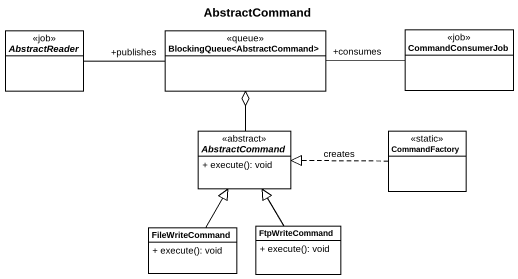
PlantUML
@startuml
title AbstractCommand
hide circle
hide empty members
skinparam classAttributeIconSize 0
abstract class AbstractReader <<job>>
class "BlockingQueue<AbstractCommand>" as BlockingQueue <<queue>>
class CommandConsumerJob <<job>>
abstract class AbstractCommand <<abstract>> {
  + execute(): void
}
class CommandFactory <<static>>
class FileWriteCommand {
  + execute(): void
}
class FtpWriteCommand {
  + execute(): void
}
AbstractReader -right- "+publishes" BlockingQueue
CommandConsumerJob -left- "+consumes" BlockingQueue
AbstractCommand -up-o BlockingQueue
CommandFactory .left.|> AbstractCommand : creates
FileWriteCommand -up-|> AbstractCommand
FtpWriteCommand -up-|> AbstractCommand
@enduml
